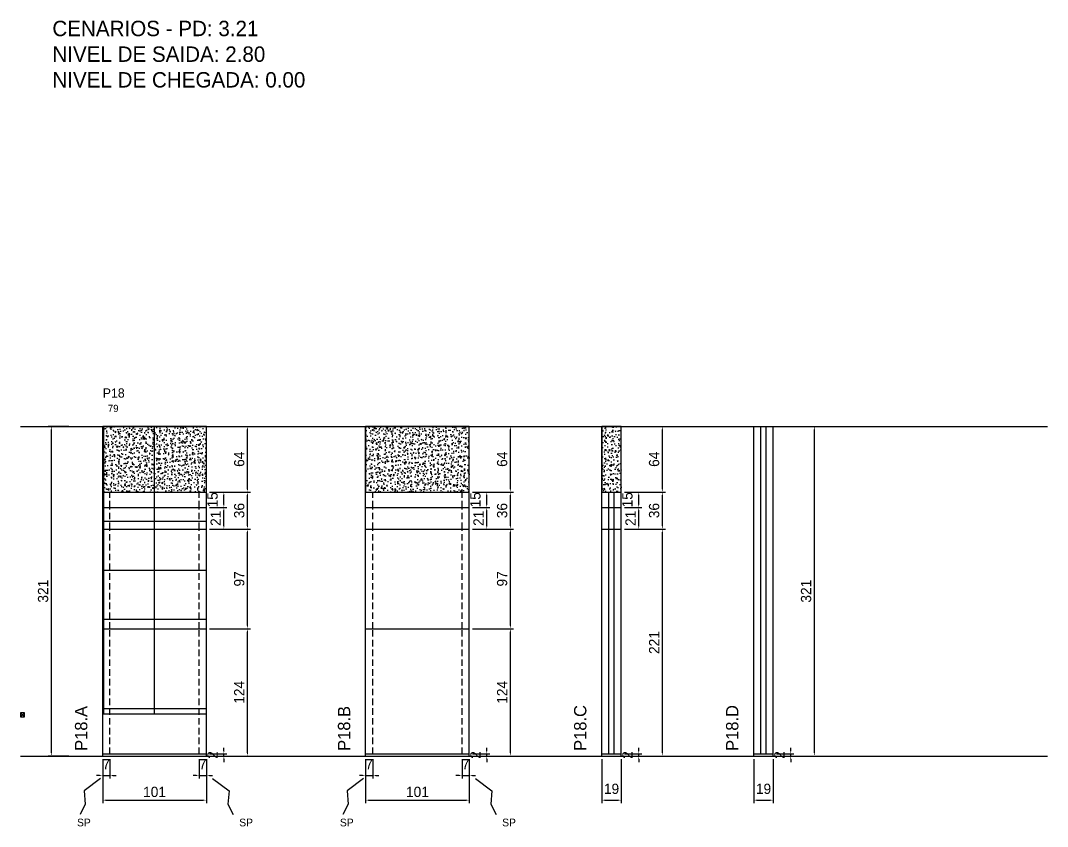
# Model space of a CAD drawing. Header units: centimetres. Extents: x -8500 to 4295, y -490 to 295.
# Drawn here: x -7000 to -6000, y -490 to 295 of the extents above; entities that cross this region are included whole.
import ezdxf

# ---------------------------------------------------------------- set-up
doc = ezdxf.new("R2010")
doc.units = ezdxf.units.CM
doc.linetypes.add('DASHED', pattern=[2, -2])
doc.linetypes.add('HIDDEN', pattern=[9.525, 6.35, -3.175])
for name, color, linetype in [('CHAPA', 140, 'Continuous'), ('COTA', 241, 'Continuous'), ('Madeira', 30, 'Continuous'), ('MEIO_PONT', 160, 'Continuous'), ('NOMENCLATURA', 7, 'Continuous'), ('Nível', 160, 'Continuous'), ('Painéis', 200, 'Continuous'), ('Perfil Metálico', 150, 'Continuous'), ('SARR_2.2x7', 40, 'Continuous'), ('SARRAFO DE PRESSAO', 200, 'Continuous'), ('Sarrafo de Pressão', 42, 'HIDDEN'), ('texto', 7, 'Continuous'), ('TEXTO_GERAL', 7, 'Continuous')]:
    doc.layers.add(name, color=color, linetype=linetype)
doc.dimstyles.new('PAINEL', dxfattribs={"dimtxt": 10, "dimasz": 3, "dimexe": 3, "dimexo": 3, "dimgap": 3, "dimtad": 1, "dimcen": 2.5, "dimclrd": 4, "dimclre": 4, "dimclrt": 240, "dimazin": 3, "dimtfac": 1, "dimtmove": 0, "dimatfit": 3})

# ---------------------------------------------------------------- blocks, each defined once
blk = doc.blocks.new('MULDURA')
at = {"layer": 'Paineis'}
for p, q in [((0, 0), (4, 4)), ((4, 0), (0, 4))]:
    blk.add_line(p, q, dxfattribs=at)
blk.add_lwpolyline([(0, 0), (4, 0), (4, 4), (0, 4)], close=True, dxfattribs=at)

msp = doc.modelspace()

# ---------------------------------------------------------------- hatches: boundary and pattern name
at = {"layer": 'COTA'}
h = msp.add_hatch(dxfattribs=at)
h.set_pattern_fill('AR-CONC', color=256, scale=0.05)
h.paths.add_polyline_path([(-6819, -164), (-6819, -100), (-6920, -100), (-6920, -164)])
h = msp.add_hatch(dxfattribs=at)
h.set_pattern_fill('AR-CONC', color=256, scale=0.05)
h.paths.add_polyline_path([(-6563, -164), (-6563, -100), (-6664, -100), (-6664, -164)])
h = msp.add_hatch(dxfattribs=at)
h.set_pattern_fill('AR-CONC', color=256, scale=0.05)
h.paths.add_polyline_path([(-6415, -164), (-6415, -100), (-6434, -100), (-6434, -164)])

# ---------------------------------------------------------------- linework, layer by layer
at = {"layer": 'CHAPA'}
msp.add_lwpolyline([(-6920, -380), (-6918.8, -380), (-6918.8, -100), (-6920, -100)], close=True, dxfattribs=at)
at = {"layer": 'COTA'}
for p, q in [((-6920, -164), (-6920, -100)), ((-6920, -100), (-6819, -100)), ((-6819, -164), (-6819, -100)), ((-6664, -164), (-6664, -100)), ((-6664, -100), (-6563, -100)), ((-6563, -164), (-6563, -100)), ((-6434, -164), (-6434, -100)), ((-6434, -100), (-6415, -100)), ((-6415, -164), (-6415, -100)), ((-6286, -100), (-6267, -100))]:
    msp.add_line(p, q, dxfattribs=at)
for points in [[(-6819, -164), (-6819, -100), (-6920, -100), (-6920, -164)], [(-6563, -164), (-6563, -100), (-6664, -100), (-6664, -164)], [(-6415, -164), (-6415, -100), (-6434, -100), (-6434, -164)]]:
    msp.add_lwpolyline(points, close=True, dxfattribs=at)
at = {"layer": 'COTA', "color": 4}
for points in [[(-6922, -443), (-6938, -455), (-6937, -468), (-6942, -478)], [(-6813, -443), (-6797, -455), (-6798, -468), (-6793, -478)], [(-6666, -443), (-6682, -455), (-6681, -468), (-6686, -478)], [(-6557, -443), (-6541, -455), (-6542, -468), (-6537, -478)]]:
    msp.add_lwpolyline(points, dxfattribs=at)
at = {"layer": 'Madeira'}
for points in [[(-6920, -192.4), (-6819, -192.4)], [(-6920, -287.6), (-6819, -287.6)]]:
    msp.add_lwpolyline(points, dxfattribs=at)
at = {"layer": 'MEIO_PONT'}
msp.add_lwpolyline([(-6920, -240), (-6819, -240)], dxfattribs=at)
at = {"layer": 'Nível', "linetype": 'DASHED'}
for points in [[(-7000, -100), (-6000, -100)], [(-7000, -421), (-6000, -421)]]:
    msp.add_lwpolyline(points, dxfattribs=at)
at = {"layer": 'Painéis'}
for p, q in [((-6286, -100), (-6267, -100)), ((-6286, -421), (-6286, -100)), ((-6267, -421), (-6267, -100)), ((-6920, -164), (-6819, -164)), ((-6920, -421), (-6920, -164)), ((-6819, -421), (-6819, -164)), ((-6664, -164), (-6563, -164)), ((-6664, -421), (-6664, -164)), ((-6563, -421), (-6563, -164)), ((-6434, -164), (-6415, -164)), ((-6434, -421), (-6434, -164)), ((-6415, -421), (-6415, -164)), ((-6920, -179), (-6819, -179)), ((-6664, -179), (-6563, -179)), ((-6434, -179), (-6415, -179)), ((-6920, -200), (-6819, -200)), ((-6664, -200), (-6563, -200)), ((-6434, -200), (-6415, -200)), ((-6920, -297), (-6819, -297)), ((-6664, -297), (-6563, -297)), ((-6920, -419), (-6819, -419)), ((-6664, -419), (-6563, -419)), ((-6434, -419), (-6415, -419)), ((-6286, -419), (-6267, -419))]:
    msp.add_line(p, q, dxfattribs=at)
msp.add_lwpolyline([(-6920, -380), (-6819, -380), (-6819, -100), (-6920, -100)], close=True, dxfattribs=at)
at = {"layer": 'Perfil Metálico'}
msp.add_line((-6869.5, -380), (-6869.5, -100), dxfattribs=at)
at = {"layer": 'SARR_2.2x7'}
for points in [[(-6279, -419), (-6279, -100)], [(-6274, -419), (-6274, -100)], [(-6427, -179), (-6427, -164)], [(-6422, -179), (-6422, -164)], [(-6427, -200), (-6427, -179)], [(-6422, -200), (-6422, -179)], [(-6427, -419), (-6427, -200)], [(-6422, -419), (-6422, -200)]]:
    msp.add_lwpolyline(points, dxfattribs=at)
at = {"layer": 'SARRAFO DE PRESSAO'}
msp.add_lwpolyline([(-6920, -380), (-6819, -380), (-6819, -375), (-6920, -375)], close=True, dxfattribs=at)
at = {"layer": 'Sarrafo de Pressão', "linetype": 'HIDDEN'}
for points in [[(-6913, -179), (-6913, -164)], [(-6826, -179), (-6826, -164)], [(-6657, -179), (-6657, -164)], [(-6570, -179), (-6570, -164)], [(-6913, -200), (-6913, -179)], [(-6826, -200), (-6826, -179)], [(-6657, -200), (-6657, -179)], [(-6570, -200), (-6570, -179)], [(-6913, -297), (-6913, -200)], [(-6826, -297), (-6826, -200)], [(-6657, -297), (-6657, -200)], [(-6570, -297), (-6570, -200)], [(-6913, -419), (-6913, -297)], [(-6826, -419), (-6826, -297)], [(-6657, -419), (-6657, -297)], [(-6570, -419), (-6570, -297)]]:
    msp.add_lwpolyline(points, dxfattribs=at)

# ---------------------------------------------------------------- block references
at = {"layer": 'COTA'}
msp.add_blockref('MULDURA', (-7000, -383), dxfattribs=at)

# ---------------------------------------------------------------- texts
at = {"layer": 'NOMENCLATURA'}
for s, p in [('CENARIOS - PD: 3.21', (-6969, 280)), ('NIVEL DE SAIDA: 2.80', (-6969, 255)), ('NIVEL DE CHEGADA: 0.00', (-6969, 230))]:
    msp.add_text(s, height=15, dxfattribs=at).set_placement(p)
for s, p in [('P18.A', (-6935, -416)), ('P18.B', (-6679, -416)), ('P18.C', (-6449, -416)), ('P18.D', (-6301, -416))]:
    msp.add_text(s, height=12, rotation=90, dxfattribs=at).set_placement(p)
at = {"layer": 'texto'}
msp.add_text('79', height=7, dxfattribs=at).set_placement((-6915, -86))
at = {"layer": 'texto', "color": 4, "char_height": 7.5, "attachment_point": 1}
for insert in [(-6945, -482), (-6787, -482), (-6689, -482), (-6531, -482)]:
    msp.add_mtext('SP', dxfattribs=dict(at, insert=insert))
at = {"layer": 'TEXTO_GERAL'}
msp.add_text('P18', height=9, dxfattribs=at).set_placement((-6920, -72))

# ---------------------------------------------------------------- dimensions: what is measured, and where the dimension line sits
at = {"layer": 'COTA'}
msp.add_linear_dim(base=(-6970, -421), p1=(-6950, -421), p2=(-6950, -100), angle=90, dimstyle='PAINEL', dxfattribs=at).render()
at = {"layer": 'COTA', "color": 4}
for base, p1, p2 in [((-6779, -164), (-6819, -164), (-6819, -100)), ((-6523, -164), (-6563, -164), (-6563, -100)), ((-6375, -164), (-6415, -164), (-6415, -100)), ((-6227, -421), (-6267, -421), (-6267, -100)), ((-6802, -179), (-6819, -179), (-6819, -164)), ((-6779, -200), (-6819, -200), (-6819, -164)), ((-6546, -179), (-6563, -179), (-6563, -164)), ((-6523, -200), (-6563, -200), (-6563, -164)), ((-6398, -179), (-6415, -179), (-6415, -164)), ((-6375, -200), (-6415, -200), (-6415, -164)), ((-6802, -200), (-6819, -200), (-6819, -179)), ((-6546, -200), (-6563, -200), (-6563, -179)), ((-6398, -200), (-6415, -200), (-6415, -179)), ((-6779, -297), (-6819, -297), (-6819, -200)), ((-6523, -297), (-6563, -297), (-6563, -200)), ((-6375, -421), (-6415, -421), (-6415, -200)), ((-6779, -421), (-6819, -421), (-6819, -297)), ((-6523, -421), (-6563, -421), (-6563, -297)), ((-6802, -421), (-6819, -421), (-6819, -419)), ((-6546, -421), (-6563, -421), (-6563, -419)), ((-6398, -421), (-6415, -421), (-6415, -419)), ((-6250, -421), (-6267, -421), (-6267, -419))]:
    msp.add_linear_dim(base=base, p1=p1, p2=p2, angle=90, dimstyle='PAINEL', dxfattribs=at).render()
for base, p1, p2 in [((-6920, -440), (-6920, -421), (-6913, -421)), ((-6920, -464), (-6920, -421), (-6819, -421)), ((-6826, -440), (-6826, -421), (-6819, -421)), ((-6664, -440), (-6664, -421), (-6657, -421)), ((-6664, -464), (-6664, -421), (-6563, -421)), ((-6570, -440), (-6570, -421), (-6563, -421)), ((-6434, -464), (-6434, -421), (-6415, -421)), ((-6286, -464), (-6286, -421), (-6267, -421))]:
    msp.add_linear_dim(base=base, p1=p1, p2=p2, dimstyle='PAINEL', dxfattribs=at).render()

doc.saveas('drawing.dxf')
